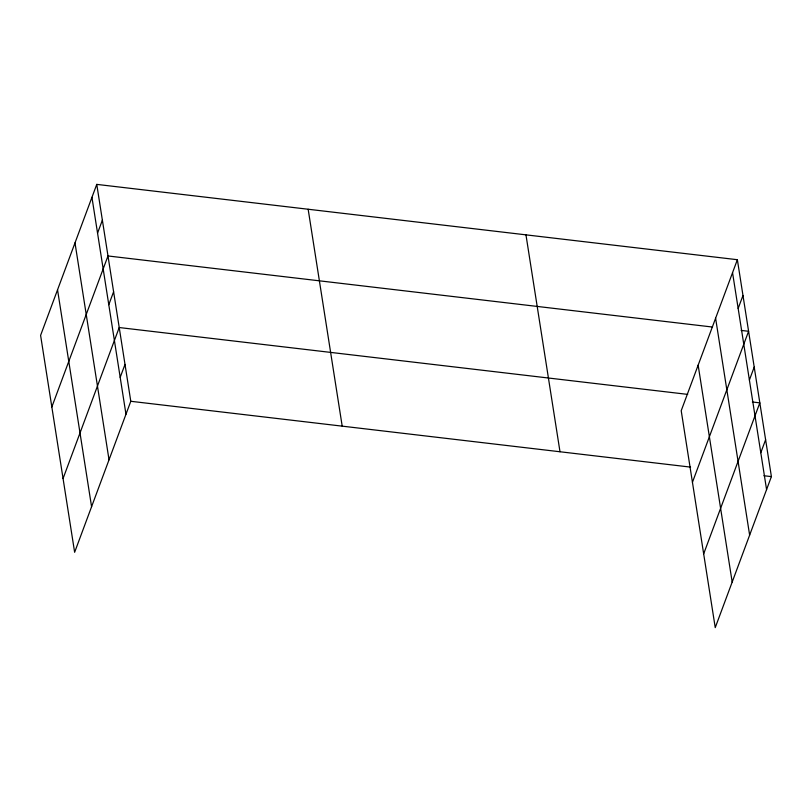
<?xml version="1.0" encoding="UTF-8"?>
<svg xmlns="http://www.w3.org/2000/svg" width="812" height="812" viewBox="0 0 812 812"><rect width="100%" height="100%" fill="white"/><g stroke="black" fill="none" stroke-linecap="round" stroke-linejoin="round"><path stroke-width="1.22" d="M96.76 184.385L40.6 335.386L74.633 552.292L130.793 401.29L96.76 184.385L737.367 259.708L771.4 476.614L715.24 627.615L681.207 410.71L737.367 259.708M97.552 233.125L102.373 220.174M51.836 406.964L107.986 255.963L712.53 327.043M108.788 304.703L113.609 291.752M63.062 478.542L119.222 327.54L687.703 394.388M120.186 377.367L125.007 364.415M738.159 308.448L742.98 295.497M692.443 482.287L748.593 331.286L741.133 330.413M749.395 380.036L754.216 367.075M703.669 553.865L759.829 402.864L752.369 401.991M760.793 452.7L765.614 439.739M130.793 401.29L690.576 467.113M763.94 475.741L771.4 476.614M732.546 272.659L766.579 489.575M715.605 318.213L749.638 535.128M698.147 365.156L732.18 582.062M525.963 234.851L559.996 451.756M308.154 209.242L342.197 426.148M91.939 197.336L125.972 414.242M74.998 242.889L109.031 459.805M57.54 289.823L91.583 506.739"/></g></svg>
